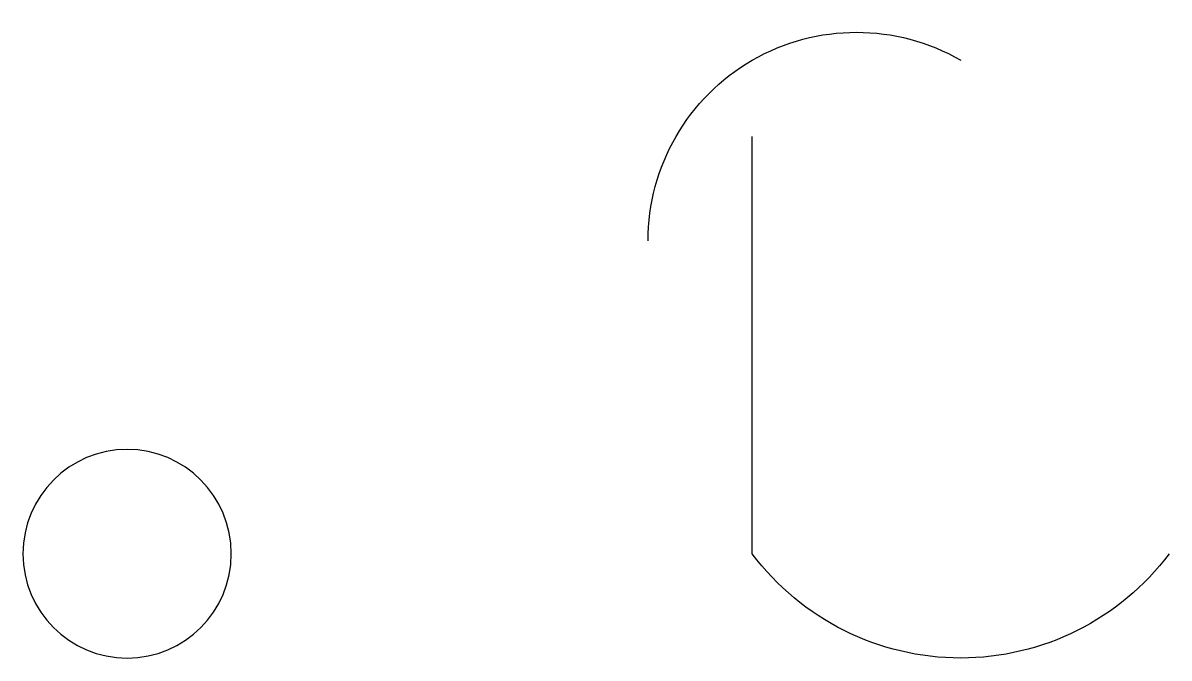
# Model space of a CAD drawing. Header units: metres. Extents: x -11 to 0, y -1 to 5.1.
import ezdxf

# ---------------------------------------------------------------- set-up
doc = ezdxf.new("R2010")
doc.units = ezdxf.units.M

msp = doc.modelspace()

# ---------------------------------------------------------------- linework, layer by layer
at = {"extrusion": (0, 0, -1)}
msp.add_lwpolyline([(0, 0, 0.5), (4, 0), (4, 4)], format="xyb", dxfattribs=at)
msp.add_circle((10, 0), 1, dxfattribs=at)
msp.add_arc((3, 3), 2, 0, 120, dxfattribs=at)

doc.saveas('drawing.dxf')
